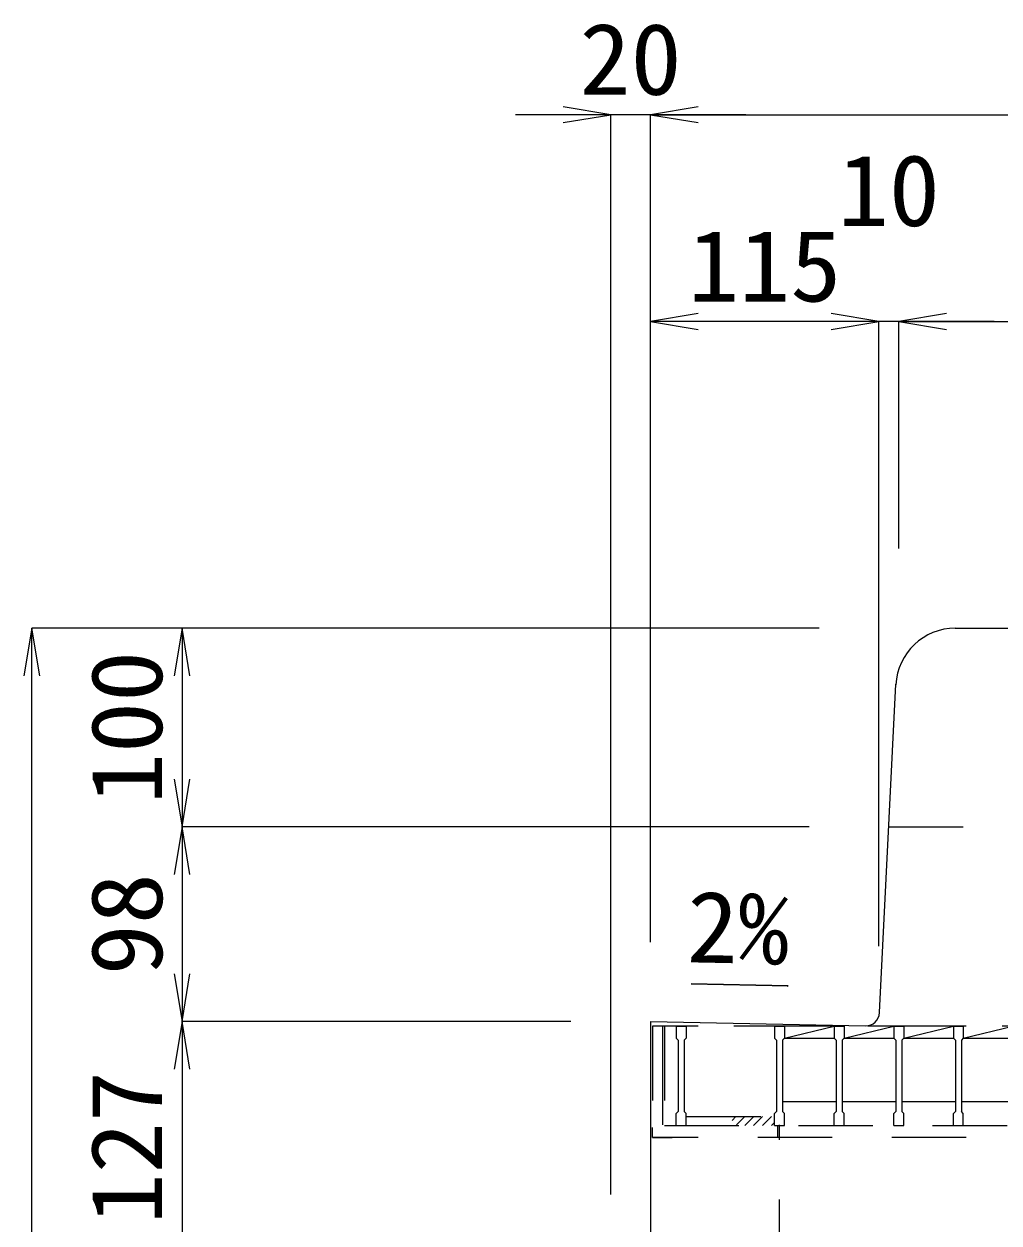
# Model space of a CAD drawing. Units: millimetres at full size; some dimension numbers follow another scale. Extents: x -734 to 58102, y 49499 to 87169.
# Drawn here: x 22280 to 22771, y 66326 to 66930 of the extents above; entities that cross this region are included whole.
import ezdxf
from ezdxf.enums import TextEntityAlignment as Align

# ---------------------------------------------------------------- set-up
doc = ezdxf.new("R2010")
doc.units = ezdxf.units.MM
doc.header["$LTSCALE"] = 50
doc.linetypes.add('DASHED_SPACED', pattern=[12, 6, -6])
doc.linetypes.add('USER1', pattern=[1.35, 0.75, -0.6])
for name, color, linetype, lineweight in [('0_2', 7, 'DASHED_SPACED', 9), ('寸法線', 7, 'Continuous', 13), ('引出線', 4, 'Continuous', 13), ('本体', 2, 'Continuous', 20), ('ｸﾞﾚｰﾁﾝｸﾞ', 7, 'USER1', 9)]:
    doc.layers.add(name, color=color, linetype=linetype, lineweight=lineweight)
doc.styles.add('ＭＳ 明朝', font='')
doc.styles.get('ＭＳ 明朝').set_extended_font_data('MS Mincho')

# ---------------------------------------------------------------- blocks, each defined once
blk = doc.blocks.new('open_arrow')
at = {"color": 0, "linetype": 'Continuous', "lineweight": -2}
blk.add_lwpolyline([(7.5, 1.25), (0, 0), (7.5, -1.25)], dxfattribs=at)

msp = doc.modelspace()

# ---------------------------------------------------------------- hatches: boundary and pattern name
at = {"layer": 'ｸﾞﾚｰﾁﾝｸﾞ'}
h = msp.add_hatch(dxfattribs=at)
h.set_pattern_fill('USER', color=256, style=0, pattern_type=2)
h.set_pattern_definition([(45, (22097.04, 66058.26), (-2.24506, 2.24506), [37.5, -30])])
h.paths.add_polyline_path([(22658.05, 66375.24), (22640.05, 66375.24), (22613.55, 66375.24), (22613.55, 66379.74), (22625.05, 66379.74), (22640.05, 66379.74), (22658.05, 66379.74)])

# ---------------------------------------------------------------- linework, layer by layer
at = {"layer": '0_2'}
msp.add_line((22601.55, 66425.54), (22601.55, 66375.54), dxfattribs=at)
at = {"layer": '寸法線'}
for p, q in [((22643.55, 66883.98), (22527.55, 66883.98)), ((22575.55, 66340.56), (22575.55, 66883.98)), ((22595.55, 66883.98), (23025.55, 66883.98)), ((22595.55, 66467.56), (22595.55, 66883.98)), ((22595.55, 66467.56), (22595.55, 66883.98)), ((22710.55, 66779.94), (22595.55, 66779.94)), ((22595.55, 66467.56), (22595.55, 66779.94)), ((22768.55, 66779.94), (22662.55, 66779.94)), ((22710.55, 66465.56), (22710.55, 66779.94)), ((22710.55, 66465.56), (22710.55, 66779.94)), ((22720.55, 66779.94), (22900.55, 66779.94)), ((22720.55, 66665.56), (22720.55, 66779.94)), ((22720.55, 66665.56), (22720.55, 66779.94)), ((22284.19, 66300.54), (22284.19, 66625.54)), ((22680.53, 66625.54), (22284.19, 66625.54)), ((22359.74, 66625.54), (22359.74, 66525.54)), ((22680.53, 66625.54), (22359.74, 66625.54)), ((22675.53, 66525.54), (22359.74, 66525.54)), ((22359.74, 66525.54), (22359.74, 66427.54)), ((22675.53, 66525.54), (22359.74, 66525.54)), ((22359.74, 66427.54), (22359.74, 66300.54)), ((22555.53, 66427.54), (22359.74, 66427.54)), ((22555.53, 66427.54), (22359.74, 66427.54))]:
    msp.add_line(p, q, dxfattribs=at)
at = {"layer": '引出線'}
msp.add_lwpolyline([(22664.84, 66445.5), (22616.1, 66446.48), (22664.85, 66445.5)], dxfattribs=at)
at = {"layer": '本体'}
for p, q in [((22748.9, 66625.54), (22872.2, 66625.54)), ((22710.88, 66432.03), (22719.15, 66597.43)), ((22595.55, 66427.54), (22595.55, 66300.54)), ((22595.55, 66427.54), (22703.75, 66425.38))]:
    msp.add_line(p, q, dxfattribs=at)
at = {"layer": '本体', "linetype": 'USER1', "lineweight": 9}
for p, q in [((22715.55, 66525.54), (22905.55, 66525.54)), ((22660.55, 66300.54), (22660.55, 66375.54))]:
    msp.add_line(p, q, dxfattribs=at)
at = {"layer": '本体'}
for centre, radius, start, end in [((22749.09, 66595.54), 30, 90, 177.13758), ((22703.89, 66432.38), 7, 268.8543, 357.13742)]:
    msp.add_arc(centre, radius, start, end, dxfattribs=at)
at = {"layer": 'ｸﾞﾚｰﾁﾝｸﾞ'}
for p, q in [((23024.55, 66425.24), (22596.55, 66425.24)), ((22596.55, 66425.24), (22596.55, 66369.24)), ((22602.55, 66425.24), (22602.55, 66375.24)), ((23012.55, 66425.24), (22608.55, 66425.24)), ((22608.55, 66425.24), (22613.55, 66425.24)), ((22608.55, 66425.24), (22608.55, 66419.24)), ((22608.55, 66425.24), (22613.55, 66425.24)), ((22608.55, 66425.24), (22608.55, 66419.24)), ((22608.55, 66425.24), (22613.55, 66425.24)), ((22608.55, 66425.24), (22608.55, 66419.24)), ((22613.55, 66425.24), (22613.55, 66419.24)), ((22613.55, 66425.24), (22613.55, 66419.24)), ((22613.55, 66425.24), (22613.55, 66419.24)), ((22658.05, 66425.24), (22663.05, 66425.24)), ((22658.05, 66425.24), (22658.05, 66419.24)), ((22658.05, 66425.24), (22663.05, 66425.24)), ((22658.05, 66425.24), (22658.05, 66419.24)), ((22658.05, 66425.24), (22663.05, 66425.24)), ((22658.05, 66425.24), (22658.05, 66419.24)), ((22663.05, 66419.24), (22688.05, 66425.24)), ((22663.05, 66425.24), (22663.05, 66419.24)), ((22663.05, 66425.24), (22663.05, 66419.24)), ((22663.05, 66425.24), (22663.05, 66419.24)), ((22688.05, 66425.24), (22693.05, 66425.24)), ((22688.05, 66425.24), (22688.05, 66419.24)), ((22688.05, 66425.24), (22693.05, 66425.24)), ((22688.05, 66425.24), (22688.05, 66419.24)), ((22688.05, 66425.24), (22693.05, 66425.24)), ((22688.05, 66425.24), (22688.05, 66419.24)), ((22693.05, 66419.24), (22718.05, 66425.24)), ((22693.05, 66425.24), (22693.05, 66419.24)), ((22693.05, 66425.24), (22693.05, 66419.24)), ((22693.05, 66425.24), (22693.05, 66419.24)), ((22718.05, 66425.24), (22723.05, 66425.24)), ((22718.05, 66425.24), (22718.05, 66419.24)), ((22718.05, 66425.24), (22723.05, 66425.24)), ((22718.05, 66425.24), (22718.05, 66419.24)), ((22718.05, 66425.24), (22723.05, 66425.24)), ((22718.05, 66425.24), (22718.05, 66419.24)), ((22723.05, 66419.24), (22748.05, 66425.24)), ((22723.05, 66425.24), (22723.05, 66419.24)), ((22723.05, 66425.24), (22723.05, 66419.24)), ((22723.05, 66425.24), (22723.05, 66419.24)), ((22748.05, 66425.24), (22753.05, 66425.24)), ((22748.05, 66425.24), (22748.05, 66419.24)), ((22748.05, 66425.24), (22753.05, 66425.24)), ((22748.05, 66425.24), (22748.05, 66419.24)), ((22748.05, 66425.24), (22753.05, 66425.24)), ((22748.05, 66425.24), (22748.05, 66419.24)), ((22753.05, 66419.24), (22778.05, 66425.24)), ((22753.05, 66425.24), (22753.05, 66419.24)), ((22753.05, 66425.24), (22753.05, 66419.24)), ((22753.05, 66425.24), (22753.05, 66419.24)), ((22608.55, 66419.24), (22609.55, 66418.24)), ((22608.55, 66419.24), (22609.55, 66418.24)), ((22608.55, 66419.24), (22609.55, 66418.24)), ((22609.55, 66418.24), (22609.55, 66382.24)), ((22609.55, 66418.24), (22609.55, 66382.24)), ((22609.55, 66418.24), (22609.55, 66382.24)), ((22613.55, 66419.24), (22612.55, 66418.24)), ((22613.55, 66419.24), (22612.55, 66418.24)), ((22613.55, 66419.24), (22612.55, 66418.24)), ((22612.55, 66418.24), (22612.55, 66382.24)), ((22612.55, 66418.24), (22612.55, 66382.24)), ((22612.55, 66418.24), (22612.55, 66382.24)), ((22658.05, 66419.24), (22659.05, 66418.24)), ((22658.05, 66419.24), (22659.05, 66418.24)), ((22658.05, 66419.24), (22659.05, 66418.24)), ((22659.05, 66418.24), (22659.05, 66382.24)), ((22659.05, 66418.24), (22659.05, 66382.24)), ((22659.05, 66418.24), (22659.05, 66382.24)), ((22663.05, 66419.24), (22662.05, 66418.24)), ((22663.05, 66419.24), (22662.05, 66418.24)), ((22663.05, 66419.24), (22662.05, 66418.24)), ((22662.05, 66418.24), (22662.05, 66382.24)), ((22662.05, 66418.24), (22662.05, 66382.24)), ((22662.05, 66418.24), (22662.05, 66382.24)), ((22663.05, 66419.24), (22688.05, 66419.24)), ((22688.05, 66419.24), (22689.05, 66418.24)), ((22688.05, 66419.24), (22689.05, 66418.24)), ((22688.05, 66419.24), (22689.05, 66418.24)), ((22689.05, 66418.24), (22689.05, 66382.24)), ((22689.05, 66418.24), (22689.05, 66382.24)), ((22689.05, 66418.24), (22689.05, 66382.24)), ((22693.05, 66419.24), (22692.05, 66418.24)), ((22693.05, 66419.24), (22692.05, 66418.24)), ((22693.05, 66419.24), (22692.05, 66418.24)), ((22692.05, 66418.24), (22692.05, 66382.24)), ((22692.05, 66418.24), (22692.05, 66382.24)), ((22692.05, 66418.24), (22692.05, 66382.24)), ((22693.05, 66419.24), (22718.05, 66419.24)), ((22718.05, 66419.24), (22719.05, 66418.24)), ((22718.05, 66419.24), (22719.05, 66418.24)), ((22718.05, 66419.24), (22719.05, 66418.24)), ((22719.05, 66418.24), (22719.05, 66382.24)), ((22719.05, 66418.24), (22719.05, 66382.24)), ((22719.05, 66418.24), (22719.05, 66382.24)), ((22723.05, 66419.24), (22722.05, 66418.24)), ((22723.05, 66419.24), (22722.05, 66418.24)), ((22723.05, 66419.24), (22722.05, 66418.24)), ((22722.05, 66418.24), (22722.05, 66382.24)), ((22722.05, 66418.24), (22722.05, 66382.24)), ((22722.05, 66418.24), (22722.05, 66382.24)), ((22723.05, 66419.24), (22748.05, 66419.24)), ((22748.05, 66419.24), (22749.05, 66418.24)), ((22748.05, 66419.24), (22749.05, 66418.24)), ((22748.05, 66419.24), (22749.05, 66418.24)), ((22749.05, 66418.24), (22749.05, 66382.24)), ((22749.05, 66418.24), (22749.05, 66382.24)), ((22749.05, 66418.24), (22749.05, 66382.24)), ((22753.05, 66419.24), (22752.05, 66418.24)), ((22753.05, 66419.24), (22752.05, 66418.24)), ((22753.05, 66419.24), (22752.05, 66418.24)), ((22752.05, 66418.24), (22752.05, 66382.24)), ((22752.05, 66418.24), (22752.05, 66382.24)), ((22752.05, 66418.24), (22752.05, 66382.24)), ((22753.05, 66419.24), (22778.05, 66419.24)), ((22662.05, 66387.24), (22689.05, 66387.24)), ((22692.05, 66387.24), (22719.05, 66387.24)), ((22722.05, 66387.24), (22749.05, 66387.24)), ((22752.05, 66387.24), (22779.05, 66387.24)), ((22608.55, 66381.24), (22609.55, 66382.24)), ((22608.55, 66381.24), (22609.55, 66382.24)), ((22608.55, 66381.24), (22609.55, 66382.24)), ((22608.55, 66375.24), (22608.55, 66381.24)), ((22608.55, 66375.24), (22608.55, 66381.24)), ((22608.55, 66375.24), (22608.55, 66381.24)), ((22613.55, 66381.24), (22612.55, 66382.24)), ((22613.55, 66381.24), (22612.55, 66382.24)), ((22613.55, 66381.24), (22612.55, 66382.24)), ((22613.55, 66375.24), (22613.55, 66381.24)), ((22613.55, 66375.24), (22613.55, 66381.24)), ((22613.55, 66375.24), (22613.55, 66381.24)), ((22658.05, 66381.24), (22659.05, 66382.24)), ((22658.05, 66381.24), (22659.05, 66382.24)), ((22658.05, 66381.24), (22659.05, 66382.24)), ((22658.05, 66375.24), (22658.05, 66381.24)), ((22658.05, 66375.24), (22658.05, 66381.24)), ((22658.05, 66375.24), (22658.05, 66381.24)), ((22663.05, 66381.24), (22662.05, 66382.24)), ((22663.05, 66381.24), (22662.05, 66382.24)), ((22663.05, 66381.24), (22662.05, 66382.24)), ((22663.05, 66375.24), (22663.05, 66381.24)), ((22663.05, 66375.24), (22663.05, 66381.24)), ((22663.05, 66375.24), (22663.05, 66381.24)), ((22688.05, 66381.24), (22689.05, 66382.24)), ((22688.05, 66381.24), (22689.05, 66382.24)), ((22688.05, 66381.24), (22689.05, 66382.24)), ((22688.05, 66375.24), (22688.05, 66381.24)), ((22688.05, 66375.24), (22688.05, 66381.24)), ((22688.05, 66375.24), (22688.05, 66381.24)), ((22693.05, 66381.24), (22692.05, 66382.24)), ((22693.05, 66381.24), (22692.05, 66382.24)), ((22693.05, 66381.24), (22692.05, 66382.24)), ((22693.05, 66375.24), (22693.05, 66381.24)), ((22693.05, 66375.24), (22693.05, 66381.24)), ((22693.05, 66375.24), (22693.05, 66381.24)), ((22718.05, 66381.24), (22719.05, 66382.24)), ((22718.05, 66381.24), (22719.05, 66382.24)), ((22718.05, 66381.24), (22719.05, 66382.24)), ((22718.05, 66375.24), (22718.05, 66381.24)), ((22718.05, 66375.24), (22718.05, 66381.24)), ((22718.05, 66375.24), (22718.05, 66381.24)), ((22723.05, 66381.24), (22722.05, 66382.24)), ((22723.05, 66381.24), (22722.05, 66382.24)), ((22723.05, 66381.24), (22722.05, 66382.24)), ((22723.05, 66375.24), (22723.05, 66381.24)), ((22723.05, 66375.24), (22723.05, 66381.24)), ((22723.05, 66375.24), (22723.05, 66381.24)), ((22748.05, 66381.24), (22749.05, 66382.24)), ((22748.05, 66381.24), (22749.05, 66382.24)), ((22748.05, 66381.24), (22749.05, 66382.24)), ((22748.05, 66375.24), (22748.05, 66381.24)), ((22748.05, 66375.24), (22748.05, 66381.24)), ((22748.05, 66375.24), (22748.05, 66381.24)), ((22753.05, 66381.24), (22752.05, 66382.24)), ((22753.05, 66381.24), (22752.05, 66382.24)), ((22753.05, 66381.24), (22752.05, 66382.24)), ((22753.05, 66375.24), (22753.05, 66381.24)), ((22753.05, 66375.24), (22753.05, 66381.24)), ((22753.05, 66375.24), (22753.05, 66381.24)), ((22602.55, 66375.24), (23018.55, 66375.24)), ((22608.55, 66375.24), (22613.55, 66375.24)), ((22608.55, 66375.24), (22613.55, 66375.24)), ((22608.55, 66375.24), (22613.55, 66375.24)), ((22613.55, 66379.74), (22658.05, 66379.74)), ((22658.05, 66375.24), (22663.05, 66375.24)), ((22658.05, 66375.24), (22663.05, 66375.24)), ((22658.05, 66375.24), (22663.05, 66375.24)), ((22659.55, 66375.24), (22659.55, 66369.24)), ((22688.05, 66375.24), (22693.05, 66375.24)), ((22688.05, 66375.24), (22693.05, 66375.24)), ((22688.05, 66375.24), (22693.05, 66375.24)), ((22718.05, 66375.24), (22723.05, 66375.24)), ((22718.05, 66375.24), (22723.05, 66375.24)), ((22718.05, 66375.24), (22723.05, 66375.24)), ((22748.05, 66375.24), (22753.05, 66375.24)), ((22748.05, 66375.24), (22753.05, 66375.24)), ((22748.05, 66375.24), (22753.05, 66375.24)), ((22596.55, 66369.24), (22596.55, 66374.24)), ((23024.55, 66369.24), (22596.55, 66369.24)), ((22596.55, 66369.24), (22606.55, 66369.24))]:
    msp.add_line(p, q, dxfattribs=at)

# ---------------------------------------------------------------- block references
at = {"layer": '寸法線', "xscale": 3.2, "yscale": 3.2}
for p, rotation in [((22575.55, 66883.98), 180), ((22710.55, 66779.94), 180), ((22710.55, 66779.94), 180), ((22284.19, 66625.54), 270), ((22359.74, 66625.54), 270), ((22359.74, 66525.54), 90), ((22359.74, 66525.54), 270), ((22359.74, 66427.54), 90), ((22359.74, 66427.54), 270)]:
    msp.add_blockref('open_arrow', p, dxfattribs=dict(at, rotation=rotation))
for p in [(22595.55, 66883.98), (22595.55, 66883.98), (22595.55, 66779.94), (22720.55, 66779.94), (22720.55, 66779.94)]:
    msp.add_blockref('open_arrow', p, dxfattribs=at)
at = {"layer": '引出線', "xscale": 0.0533, "yscale": 0.0533, "rotation": 178.9}
msp.add_blockref('open_arrow', (22664.84, 66445.5), dxfattribs=at)

# ---------------------------------------------------------------- texts
at = {"layer": '寸法線', "style": 'ＭＳ 明朝', "width": 1.05}
for s, p in [('20', (22585.55, 66912)), ('10', (22715.55, 66845.94)), ('115', (22653.05, 66807.96))]:
    msp.add_text(s, height=36.03, dxfattribs=at).set_placement(p, align=Align.MIDDLE_CENTER)
for s, p in [('100', (22331.72, 66575.54)), ('98', (22331.72, 66476.54)), ('127', (22331.72, 66364.04))]:
    msp.add_text(s, height=36.03, rotation=90, dxfattribs=at).set_placement(p, align=Align.MIDDLE_CENTER)
at = {"layer": '引出線', "style": 'ＭＳ 明朝', "width": 1.05}
msp.add_text('2%', height=36.03, rotation=358.854, dxfattribs=at).set_placement((22665.79, 66492.39), align=Align.TOP_RIGHT)

doc.saveas('drawing.dxf')
